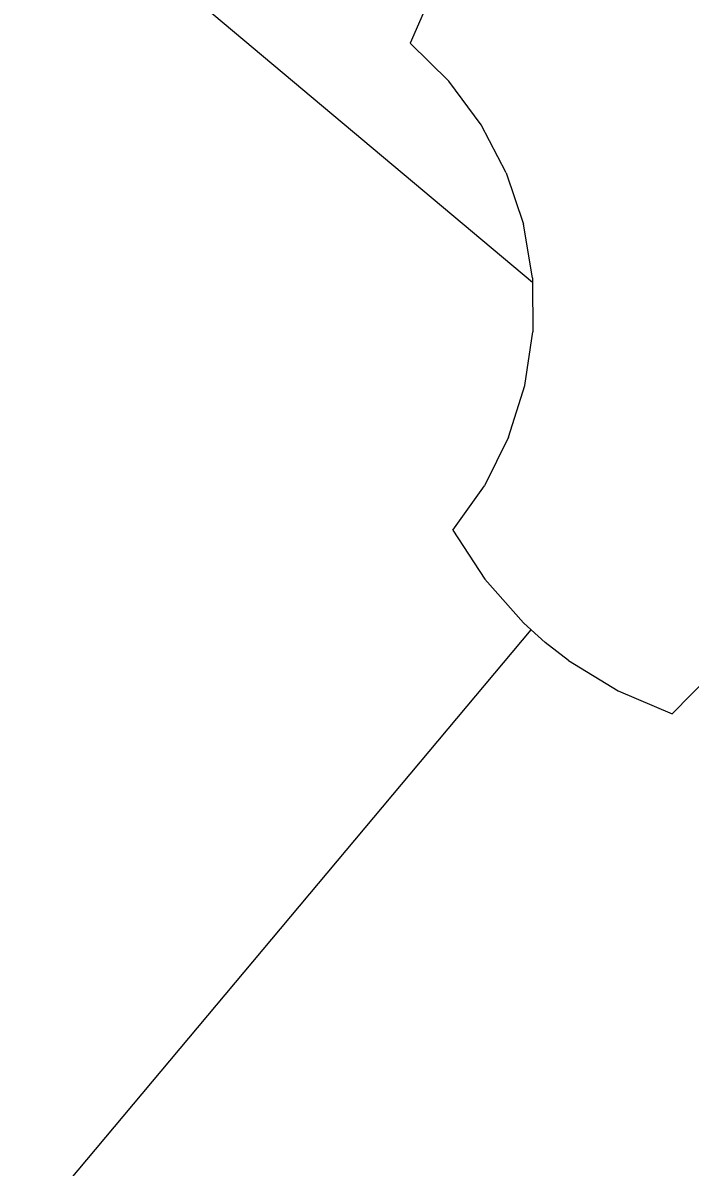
# Model space of a CAD drawing. Header units: metres. Extents: x 822482 to 822767, y 9662202 to 9662512.
# Drawn here: x 822662.169 to 822662.2082, y 9662367.8882 to 9662367.9555 of the extents above; entities that cross this region are included whole.
import ezdxf

# ---------------------------------------------------------------- set-up
doc = ezdxf.new("R2010")
doc.units = ezdxf.units.M
doc.layers.add('#ARQ_MOB', color=250, linetype='Continuous', lineweight=0)
doc.layers.add('ARQ_NE_MOBILIÁRIOS', color=251, linetype='Continuous', lineweight=0)
doc.styles.add('ROMANS', font='romans', dxfattribs={"height": 0.2})

# ---------------------------------------------------------------- blocks, each defined once
blk = doc.blocks.new('BEBEDOURO ACQUA GELATA')
at = {"layer": '#ARQ_MOB'}
for p, q in [((55933.3402, -10069.173), (55933.4377, -10069.5011)), ((55933.3402, -10069.173), (55933.4377, -10069.5011)), ((55933.3402, -10069.173), (55933.4377, -10069.5011)), ((55933.3402, -10069.173), (55933.4377, -10069.5011)), ((55933.3402, -10069.173), (55933.4377, -10069.5011)), ((55933.3402, -10069.173), (55933.4377, -10069.5011)), ((55933.3402, -10069.173), (55933.4377, -10069.5011)), ((55933.3402, -10069.173), (55933.4377, -10069.5011)), ((55933.4377, -10069.5011), (55933.7553, -10069.5261)), ((55933.4377, -10069.5011), (55933.7553, -10069.5261)), ((55933.4377, -10069.5011), (55933.7553, -10069.5261)), ((55933.4377, -10069.5011), (55933.7553, -10069.5261)), ((55933.4377, -10069.5011), (55933.7553, -10069.5261)), ((55933.4377, -10069.5011), (55933.7553, -10069.5261)), ((55933.4377, -10069.5011), (55933.7553, -10069.5261)), ((55933.4377, -10069.5011), (55933.7553, -10069.5261)), ((55934.0652, -10069.6005), (55933.7553, -10069.5261)), ((55934.0652, -10069.6005), (55933.7553, -10069.5261)), ((55934.0652, -10069.6005), (55933.7553, -10069.5261)), ((55934.0652, -10069.6005), (55933.7553, -10069.5261)), ((55934.0652, -10069.6005), (55933.7553, -10069.5261)), ((55934.0652, -10069.6005), (55933.7553, -10069.5261)), ((55934.0652, -10069.6005), (55933.7553, -10069.5261)), ((55934.0652, -10069.6005), (55933.7553, -10069.5261)), ((55934.3596, -10069.7225), (55934.0652, -10069.6005)), ((55934.3596, -10069.7225), (55934.0652, -10069.6005)), ((55934.3596, -10069.7225), (55934.0652, -10069.6005)), ((55934.3596, -10069.7225), (55934.0652, -10069.6005)), ((55934.3596, -10069.7225), (55934.0652, -10069.6005)), ((55934.3596, -10069.7225), (55934.0652, -10069.6005)), ((55934.3596, -10069.7225), (55934.0652, -10069.6005)), ((55934.3596, -10069.7225), (55934.0652, -10069.6005)), ((55934.3596, -10069.7225), (55934.6313, -10069.889)), ((55934.3596, -10069.7225), (55934.6313, -10069.889)), ((55934.3596, -10069.7225), (55934.6313, -10069.889)), ((55934.3596, -10069.7225), (55934.6313, -10069.889)), ((55934.3596, -10069.7225), (55934.6313, -10069.889)), ((55934.3596, -10069.7225), (55934.6313, -10069.889)), ((55934.3596, -10069.7225), (55934.6313, -10069.889)), ((55934.3596, -10069.7225), (55934.6313, -10069.889)), ((55934.8736, -10070.0959), (55934.6313, -10069.889)), ((55934.8736, -10070.0959), (55934.6313, -10069.889)), ((55934.8736, -10070.0959), (55934.6313, -10069.889)), ((55934.8736, -10070.0959), (55934.6313, -10069.889)), ((55934.8736, -10070.0959), (55934.6313, -10069.889)), ((55934.8736, -10070.0959), (55934.6313, -10069.889)), ((55934.8736, -10070.0959), (55934.6313, -10069.889)), ((55934.8736, -10070.0959), (55934.6313, -10069.889)), ((55931.1391, -10070.1149), (55934.8899, -10070.1149)), ((55931.1391, -10070.1149), (55934.8899, -10070.1149)), ((55931.1391, -10070.1149), (55934.8899, -10070.1149)), ((55931.1391, -10070.1149), (55934.8899, -10070.1149)), ((55931.1391, -10070.1149), (55934.8899, -10070.1149)), ((55931.1391, -10070.1149), (55934.8899, -10070.1149)), ((55931.1391, -10070.1149), (55934.8899, -10070.1149)), ((55931.1391, -10070.1149), (55934.8899, -10070.1149)), ((55934.8736, -10070.0959), (55934.8899, -10070.1149)), ((55934.8736, -10070.0959), (55934.8899, -10070.1149)), ((55934.8736, -10070.0959), (55934.8899, -10070.1149)), ((55934.8736, -10070.0959), (55934.8899, -10070.1149)), ((55934.8736, -10070.0959), (55934.8899, -10070.1149)), ((55934.8736, -10070.0959), (55934.8899, -10070.1149)), ((55934.8736, -10070.0959), (55934.8899, -10070.1149)), ((55934.8736, -10070.0959), (55934.8899, -10070.1149)), ((55934.8899, -10070.1149), (55935.0806, -10070.3382)), ((55934.8899, -10070.1149), (55935.0806, -10070.3382)), ((55934.8899, -10070.1149), (55935.0806, -10070.3382)), ((55934.8899, -10070.1149), (55935.0806, -10070.3382)), ((55934.8899, -10070.1149), (55935.0806, -10070.3382)), ((55934.8899, -10070.1149), (55935.0806, -10070.3382)), ((55934.8899, -10070.1149), (55935.0806, -10070.3382)), ((55934.8899, -10070.1149), (55935.0806, -10070.3382)), ((55935.2471, -10070.6099), (55935.0806, -10070.3382)), ((55935.2471, -10070.6099), (55935.0806, -10070.3382)), ((55935.2471, -10070.6099), (55935.0806, -10070.3382)), ((55935.2471, -10070.6099), (55935.0806, -10070.3382)), ((55935.2471, -10070.6099), (55935.0806, -10070.3382)), ((55935.2471, -10070.6099), (55935.0806, -10070.3382)), ((55935.2471, -10070.6099), (55935.0806, -10070.3382)), ((55935.2471, -10070.6099), (55935.0806, -10070.3382)), ((55935.369, -10070.9043), (55935.2471, -10070.6099)), ((55935.369, -10070.9043), (55935.2471, -10070.6099)), ((55935.369, -10070.9043), (55935.2471, -10070.6099)), ((55935.369, -10070.9043), (55935.2471, -10070.6099)), ((55935.369, -10070.9043), (55935.2471, -10070.6099)), ((55935.369, -10070.9043), (55935.2471, -10070.6099)), ((55935.369, -10070.9043), (55935.2471, -10070.6099)), ((55935.369, -10070.9043), (55935.2471, -10070.6099)), ((55935.369, -10070.9043), (55935.4434, -10071.2142)), ((55935.369, -10070.9043), (55935.4434, -10071.2142)), ((55935.369, -10070.9043), (55935.4434, -10071.2142)), ((55935.369, -10070.9043), (55935.4434, -10071.2142)), ((55935.369, -10070.9043), (55935.4434, -10071.2142)), ((55935.369, -10070.9043), (55935.4434, -10071.2142)), ((55935.369, -10070.9043), (55935.4434, -10071.2142)), ((55935.369, -10070.9043), (55935.4434, -10071.2142)), ((55935.4684, -10071.5318), (55935.4434, -10071.2142)), ((55935.4684, -10071.5318), (55935.4434, -10071.2142)), ((55935.4684, -10071.5318), (55935.4434, -10071.2142)), ((55935.4684, -10071.5318), (55935.4434, -10071.2142)), ((55935.4684, -10071.5318), (55935.4434, -10071.2142)), ((55935.4684, -10071.5318), (55935.4434, -10071.2142)), ((55935.4684, -10071.5318), (55935.4434, -10071.2142)), ((55935.4684, -10071.5318), (55935.4434, -10071.2142)), ((55937.1743, -10071.2118), (55937.1488, -10071.5318)), ((55937.1743, -10071.2118), (55937.1488, -10071.5318)), ((55937.1743, -10071.2118), (55937.1488, -10071.5318)), ((55937.1743, -10071.2118), (55937.1488, -10071.5318)), ((55937.1743, -10071.2118), (55937.1488, -10071.5318)), ((55937.1743, -10071.2118), (55937.1488, -10071.5318)), ((55937.1743, -10071.2118), (55937.1488, -10071.5318)), ((55937.1743, -10071.2118), (55937.1488, -10071.5318)), ((55935.4684, -10071.5318), (55935.797, -10071.6321)), ((55935.4684, -10071.5318), (55935.797, -10071.6321)), ((55935.4684, -10071.5318), (55935.797, -10071.6321)), ((55935.4684, -10071.5318), (55935.797, -10071.6321)), ((55935.4684, -10071.5318), (55935.797, -10071.6321)), ((55935.4684, -10071.5318), (55935.797, -10071.6321)), ((55935.4684, -10071.5318), (55935.797, -10071.6321)), ((55935.4684, -10071.5318), (55935.797, -10071.6321)), ((55936.8202, -10071.6321), (55937.1488, -10071.5318)), ((55936.8202, -10071.6321), (55937.1488, -10071.5318)), ((55936.8202, -10071.6321), (55937.1488, -10071.5318)), ((55936.8202, -10071.6321), (55937.1488, -10071.5318)), ((55936.8202, -10071.6321), (55937.1488, -10071.5318)), ((55936.8202, -10071.6321), (55937.1488, -10071.5318)), ((55936.8202, -10071.6321), (55937.1488, -10071.5318)), ((55936.8202, -10071.6321), (55937.1488, -10071.5318)), ((55936.1368, -10071.6829), (55935.797, -10071.6321)), ((55936.1368, -10071.6829), (55935.797, -10071.6321)), ((55936.1368, -10071.6829), (55935.797, -10071.6321)), ((55936.1368, -10071.6829), (55935.797, -10071.6321)), ((55936.1368, -10071.6829), (55935.797, -10071.6321)), ((55936.1368, -10071.6829), (55935.797, -10071.6321)), ((55936.1368, -10071.6829), (55935.797, -10071.6321)), ((55936.1368, -10071.6829), (55935.797, -10071.6321)), ((55936.4804, -10071.6829), (55936.8202, -10071.6321)), ((55936.4804, -10071.6829), (55936.8202, -10071.6321)), ((55936.4804, -10071.6829), (55936.8202, -10071.6321)), ((55936.4804, -10071.6829), (55936.8202, -10071.6321)), ((55936.4804, -10071.6829), (55936.8202, -10071.6321)), ((55936.4804, -10071.6829), (55936.8202, -10071.6321)), ((55936.4804, -10071.6829), (55936.8202, -10071.6321)), ((55936.4804, -10071.6829), (55936.8202, -10071.6321)), ((55936.1368, -10071.6829), (55936.1974, -10071.6851)), ((55936.1368, -10071.6829), (55936.1974, -10071.6851)), ((55936.1368, -10071.6829), (55936.1974, -10071.6851)), ((55936.1368, -10071.6829), (55936.1974, -10071.6851)), ((55936.1368, -10071.6829), (55936.1974, -10071.6851)), ((55936.1368, -10071.6829), (55936.1974, -10071.6851)), ((55936.1368, -10071.6829), (55936.1974, -10071.6851)), ((55936.1368, -10071.6829), (55936.1974, -10071.6851)), ((55936.1974, -10142.9755), (55936.1974, -10071.6851)), ((55936.1974, -10071.6851), (55936.3086, -10071.6892)), ((55936.1974, -10142.9755), (55936.1974, -10071.6851)), ((55936.1974, -10071.6851), (55936.3086, -10071.6892)), ((55936.1974, -10142.9755), (55936.1974, -10071.6851)), ((55936.1974, -10071.6851), (55936.3086, -10071.6892)), ((55936.1974, -10142.9755), (55936.1974, -10071.6851)), ((55936.1974, -10071.6851), (55936.3086, -10071.6892)), ((55936.1974, -10142.9755), (55936.1974, -10071.6851)), ((55936.1974, -10071.6851), (55936.3086, -10071.6892)), ((55936.1974, -10142.9755), (55936.1974, -10071.6851)), ((55936.1974, -10071.6851), (55936.3086, -10071.6892)), ((55936.1974, -10142.9755), (55936.1974, -10071.6851)), ((55936.1974, -10071.6851), (55936.3086, -10071.6892)), ((55936.1974, -10142.9755), (55936.1974, -10071.6851)), ((55936.1974, -10071.6851), (55936.3086, -10071.6892)), ((55936.4804, -10071.6829), (55936.3086, -10071.6892)), ((55936.4804, -10071.6829), (55936.3086, -10071.6892)), ((55936.4804, -10071.6829), (55936.3086, -10071.6892)), ((55936.4804, -10071.6829), (55936.3086, -10071.6892)), ((55936.4804, -10071.6829), (55936.3086, -10071.6892)), ((55936.4804, -10071.6829), (55936.3086, -10071.6892)), ((55936.4804, -10071.6829), (55936.3086, -10071.6892)), ((55936.4804, -10071.6829), (55936.3086, -10071.6892))]:
    blk.add_line(p, q, dxfattribs=at)
blk = doc.blocks.new('A$C8f1b9c42')
at = {"layer": 'ARQ_NE_MOBILIÁRIOS', "xscale": 0.01, "yscale": 0.01, "zscale": 0.01, "rotation": 180.000000003544}
blk.add_blockref('BEBEDOURO ACQUA GELATA', (868.746878, -297.309597), dxfattribs=at)
at = {"layer": 'ARQ_NE_MOBILIÁRIOS', "insert": (309.025475, -196.487051), "char_height": 0.120524, "attachment_point": 5, "rotation": 270, "style": 'ROMANS'}
blk.add_mtext('BEBEDOURO', dxfattribs=at)

msp = doc.modelspace()

# ---------------------------------------------------------------- block references
at = {"ltscale": 10, "rotation": 140.0090103764572}
msp.add_blockref('A$C8f1b9c42', (822772.889045, 9662018.469656), dxfattribs=at)

doc.saveas('drawing.dxf')
